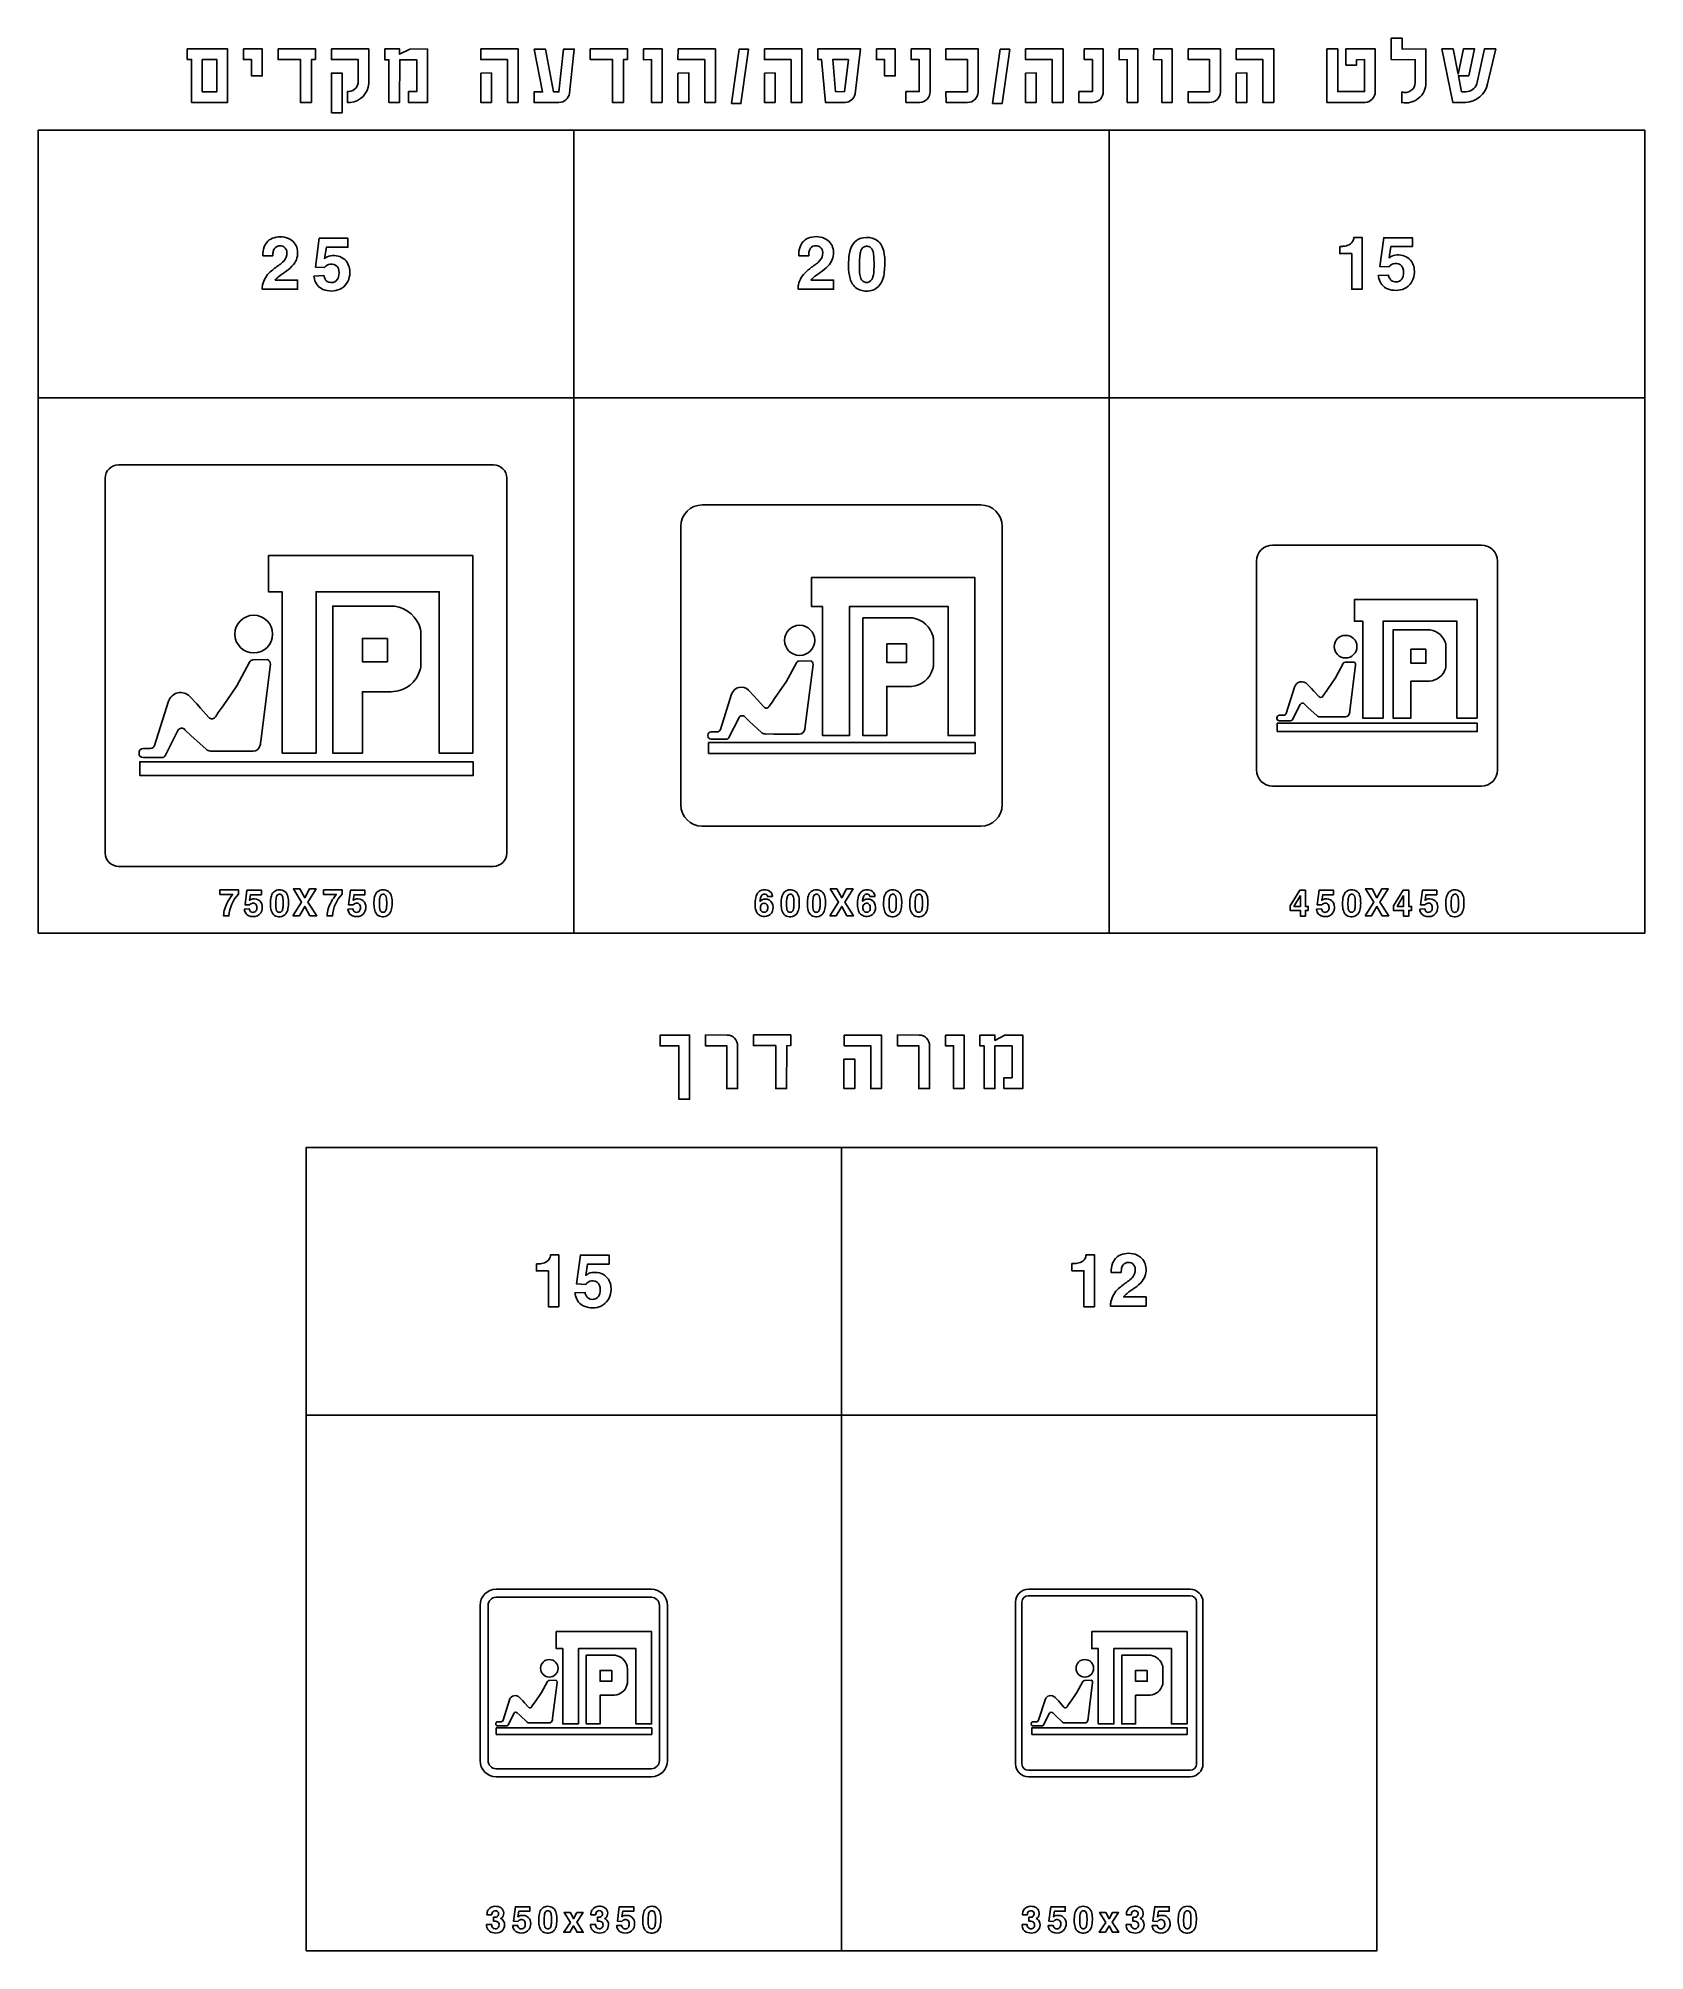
# Model space of a CAD drawing. Extents: x 0 to 3000, y 0 to 3571.
import ezdxf

# ---------------------------------------------------------------- set-up
doc = ezdxf.new("R2010")
doc.units = 0
doc.header["$MEASUREMENT"] = 0

msp = doc.modelspace()

# ---------------------------------------------------------------- linework, layer by layer
for points in [[(2526.46, 3571.46), (2546.78, 3571.41), (2546.82, 3551.34), (2591.43, 3551.39), (2591.5, 3488.77, -0.471303), (2546.36, 3451.34), (2546.41, 3471.31, 0.5079), (2571.46, 3488.67), (2571.46, 3531.42), (2526.46, 3531.49)], [(547.489, 3551.66), (617.216, 3551.66), (617.24, 3486.79, -0.365465), (583.085, 3451.61), (577.25, 3451.61), (577.25, 3471.8), (580.253, 3471.8, 0.405472), (597.416, 3491.18), (597.513, 3531.76), (547.489, 3531.76)], [(925.877, 3551.22), (947.019, 3551.24), (962.473, 3471.29), (972.409, 3471.26), (980.954, 3551.24), (1001.02, 3551.19), (991.989, 3468.94, -0.362529), (972.409, 3451.44), (926.023, 3451.44), (925.974, 3471.26), (941.746, 3471.31)], [(1455.8, 3551.56), (1535.53, 3551.63), (1525.45, 3467.43, -0.36475), (1506.6, 3451.78), (1469.86, 3451.78), (1462.66, 3531.69), (1455.87, 3531.69)], [(1630.05, 3551.58), (1665.42, 3551.56), (1665.4, 3472.26, -0.423269), (1645.99, 3451.56), (1620.21, 3451.58), (1620.16, 3471.77), (1645.21, 3471.82), (1645.16, 3531.49), (1630.07, 3531.61)], [(1695.12, 3551.63), (1755.26, 3551.63), (1755.26, 3470.82, -0.426027), (1735.09, 3451.78), (1695.15, 3451.73), (1695.1, 3471.63), (1735.02, 3471.55), (1735.02, 3531.69), (1695.12, 3531.69)], [(1953.33, 3551.58), (1988.71, 3551.56), (1988.68, 3472.26, -0.423269), (1969.27, 3451.56), (1943.49, 3451.58), (1943.44, 3471.77), (1968.49, 3471.82), (1968.44, 3531.49), (1953.35, 3531.61)], [(2147.39, 3551.63), (2207.52, 3551.63), (2207.52, 3470.82, -0.426027), (2187.36, 3451.78), (2147.42, 3451.73), (2147.37, 3471.63), (2187.28, 3471.55), (2187.28, 3531.69), (2147.39, 3531.69)], [(2406.5, 3551.53), (2426.69, 3551.63), (2426.72, 3471.75), (2476.89, 3471.82), (2476.89, 3531.49), (2461.92, 3531.44), (2462, 3521.48), (2442, 3521.48), (2441.88, 3551.58), (2496.74, 3551.58), (2496.78, 3471.77, -0.392743), (2477.89, 3451.66), (2406.5, 3451.68)], [(2621.18, 3551.49), (2641.93, 3551.51), (2651.38, 3504.42), (2661.49, 3551.51), (2682.21, 3551.53), (2671.33, 3501.56), (2652.06, 3501.56), (2658.09, 3471.46), (2666.03, 3471.53, 0.322769), (2686.29, 3486.11), (2700.5, 3551.51), (2721.67, 3551.51), (2706.63, 3486.37, -0.341749), (2665.17, 3451.53), (2641.61, 3451.56)], [(418.422, 3102.63, -0.0640343), (418.928, 3111.01, -0.161687), (433.256, 3135.22, -0.0283718), (449.985, 3148.18, 0.0545111), (458.342, 3155.35, 0.192461), (464.329, 3171.16, 0.234238), (458.895, 3181.72, 0.196223), (448.769, 3183.63, 0.252425), (440.001, 3176.76, 0.0856617), (438.343, 3169.95, 0.0202329), (438.058, 3165.27), (419.402, 3165.27, -0.0983795), (421.819, 3181.8, -0.245047), (440.286, 3199.05, -0.207102), (471.075, 3195.71, -0.233443), (484.06, 3174.78, -0.20961), (476.793, 3149.11, -0.0785124), (463.223, 3136.52, 0.0107372), (448.895, 3126.2, 0.0665092), (442.545, 3119.79), (484.344, 3119.79), (484.344, 3102.63)], [(514.481, 3127.42), (533.264, 3128.13, 0.0452719), (535.823, 3121.64, 0.0567733), (537.719, 3118.89, 0.070207), (539.488, 3117.5, 0.264984), (553.895, 3116.74, 0.20748), (560.862, 3125.98, 0.147389), (560.404, 3141.2, 0.308532), (548.651, 3149.76, 0.215743), (536.74, 3145.67, 0.028781), (534.591, 3143.17), (517.546, 3143.98), (524.67, 3197.85), (578.286, 3197.85), (578.286, 3181.1), (538.114, 3181.1), (534.528, 3160.29, -0.0211252), (539.694, 3163.31, -0.121371), (553.026, 3165.65, -0.244671), (576.943, 3152.87, -0.173069), (581.572, 3129.22, -0.256779), (563.5, 3102.82, -0.199585), (531.684, 3102.4, -0.245625), (515.571, 3121.95, -0.0170062)], [(1419.16, 3102.77, -0.0640343), (1419.66, 3111.15, -0.161687), (1433.99, 3135.37, -0.0283718), (1450.72, 3148.32, 0.0545111), (1459.08, 3155.49, 0.192461), (1465.07, 3171.31, 0.234238), (1459.63, 3181.86, 0.196223), (1449.5, 3183.77, 0.252425), (1440.74, 3176.9, 0.0856617), (1439.08, 3170.09, 0.0202329), (1438.79, 3165.41), (1420.14, 3165.41, -0.0983795), (1422.55, 3181.94, -0.245047), (1441.02, 3199.19, -0.207102), (1471.81, 3195.86, -0.233443), (1484.8, 3174.92, -0.20961), (1477.53, 3149.25, -0.0785124), (1463.96, 3136.66, 0.0107372), (1449.63, 3126.34, 0.0665092), (1443.28, 3119.93), (1485.08, 3119.93), (1485.08, 3102.77)], [(1513.14, 3147.83, -0.0563084), (1515.56, 3172.96, -0.130301), (1524.44, 3190.48, -0.174843), (1541.17, 3199.05, -0.147552), (1562.41, 3196.39, -0.192146), (1577.14, 3179.13, -0.0833996), (1580.83, 3156.31, -0.0545507), (1578.83, 3128, -0.116773), (1571.2, 3110.37, -0.221099), (1549.25, 3099.3, -0.162564), (1528.67, 3104.31, -0.174743), (1516.16, 3122.47, -0.0640867), (1513.17, 3145.95)], [(1533.69, 3135.62, 0.0124589), (1533.9, 3133.09, 0.0668192), (1536.14, 3122.93, 0.615362), (1556.51, 3120.69, 0.0726881), (1558.69, 3125.9, 0.0588562), (1560.57, 3140.82, 0.0389037), (1559.92, 3167.61, 0.084671), (1557.28, 3176.95, 0.156013), (1552.7, 3181.81, 0.143208), (1546.41, 3183, 0.172584), (1540.11, 3180.52, 0.132565), (1536.13, 3174.29, 0.0498315), (1534.31, 3165.6, 0.0368732)], [(2430.38, 3182.79), (2435.62, 3182.79, 0.0261527), (2438.02, 3183.06, 0.0824326), (2447.96, 3185.95, 0.211118), (2455.97, 3195.44, 0.0230957), (2457.03, 3199.41), (2472.27, 3199.41), (2472.27, 3102.61), (2452.82, 3102.61), (2452.82, 3169.42), (2430.38, 3169.42)], [(2502.41, 3128.59), (2521.19, 3129.3, 0.0452719), (2523.75, 3122.8, 0.0567733), (2525.65, 3120.06, 0.070207), (2527.41, 3118.67, 0.264984), (2541.82, 3117.91, 0.20748), (2548.79, 3127.15, 0.147389), (2548.33, 3142.36, 0.308532), (2536.58, 3150.92, 0.215743), (2524.67, 3146.83, 0.028781), (2522.52, 3144.34), (2505.47, 3145.14), (2512.6, 3199.01), (2566.21, 3199.01), (2566.21, 3182.27), (2526.04, 3182.27), (2522.45, 3161.46, -0.0211252), (2527.62, 3164.48, -0.121371), (2540.95, 3166.82, -0.244671), (2564.87, 3154.04, -0.173069), (2569.5, 3130.39, -0.256779), (2551.43, 3103.99, -0.199585), (2519.61, 3103.56, -0.245625), (2503.5, 3123.12, -0.0170062)], [(150, 2025), (850, 2025, 0.414213), (875, 2050), (875, 2750, 0.414213), (850, 2775), (150, 2775, 0.414213), (125, 2750), (125, 2050, 0.414213)], [(1240, 2100), (1760, 2100, 0.414213), (1800, 2140), (1800, 2660, 0.414213), (1760, 2700), (1240, 2700, 0.414213), (1200, 2660), (1200, 2140, 0.414213)], [(2305, 2175), (2695, 2175, 0.414213), (2725, 2205), (2725, 2595, 0.414213), (2695, 2625), (2305, 2625, 0.414213), (2275, 2595), (2275, 2205, 0.414213)], [(652.99, 2351.19), (605.489, 2351.19), (605.489, 2236.49), (550.057, 2236.49), (550.057, 2511.13), (661.927, 2511.13), (665.483, 2511.1, -0.30116), (713.856, 2467.49, -0.0411946), (714.553, 2458.09), (714.426, 2398.85, -0.0589301), (712.75, 2390.76, -0.308102), (663.603, 2351.47), (658.836, 2351.19)], [(367.08, 2458.84, -1), (437.546, 2458.84, -1)], [(1393.66, 2447.07, -1), (1450.04, 2447.07, -1)], [(1622.39, 2360.95), (1584.39, 2360.95), (1584.39, 2269.19), (1540.05, 2269.19), (1540.05, 2488.9), (1629.54, 2488.9), (1632.39, 2488.88, -0.30116), (1671.08, 2454, -0.0411946), (1671.64, 2446.47), (1671.54, 2399.08, -0.0589301), (1670.2, 2392.61, -0.308102), (1630.88, 2361.18), (1627.07, 2360.95)], [(2591.79, 2370.71), (2563.29, 2370.71), (2563.29, 2301.89), (2530.03, 2301.89), (2530.03, 2466.68), (2597.16, 2466.68), (2599.29, 2466.66, -0.30116), (2628.31, 2440.5, -0.0411946), (2628.73, 2434.86), (2628.66, 2399.31, -0.0589301), (2627.65, 2394.45, -0.308102), (2598.16, 2370.88), (2595.3, 2370.71)], [(2420.25, 2435.3, -1), (2462.53, 2435.3, -1)], [(415.09, 2254.76, -0.0209839), (414.414, 2251.33, -0.36321), (401.083, 2240.15), (342.159, 2240.16), (321.67, 2240.34, -0.184954), (313.291, 2243.64), (285.208, 2269.38), (274.042, 2280.26, 0.525162), (260.97, 2278.83), (237.344, 2232.37, -0.281984), (230.304, 2228.06), (226.744, 2228.07), (196.017, 2228.06, -0.414096), (188.142, 2235.94), (188.142, 2237.3, -0.414052), (196.017, 2245.18), (209.657, 2245.18, 0.327148), (217.169, 2250.67), (243.392, 2333.2, -0.570332), (283.034, 2342.3), (296.249, 2328.36), (303.084, 2320.62), (318.614, 2303.27, 0.532514), (331.53, 2305.05), (336.254, 2312.18), (345.437, 2325.09), (370.716, 2362.32), (394.732, 2406.43, -0.246384), (400.687, 2410.5), (428.093, 2411.01, -0.358211), (433.525, 2402.55), (415.533, 2258.64, 0.00875388), (415.31, 2256.03, -0.0237733)], [(1432.07, 2283.81, -0.0209839), (1431.53, 2281.06, -0.36321), (1420.87, 2272.12), (1373.73, 2272.12), (1357.34, 2272.27, -0.184954), (1350.63, 2274.91), (1328.17, 2295.51), (1319.23, 2304.21, 0.525162), (1308.78, 2303.06), (1289.88, 2265.89, -0.281984), (1284.24, 2262.45), (1281.4, 2262.45), (1256.81, 2262.45, -0.414096), (1250.51, 2268.75), (1250.51, 2269.84, -0.414052), (1256.81, 2276.14), (1267.73, 2276.14, 0.327148), (1273.74, 2280.54), (1294.71, 2346.56, -0.570332), (1326.43, 2353.84), (1337, 2342.69), (1342.47, 2336.5), (1354.89, 2322.62, 0.532514), (1365.22, 2324.04), (1369, 2329.74), (1376.35, 2340.07), (1396.57, 2369.86), (1415.79, 2405.14, -0.246384), (1420.55, 2408.4), (1442.47, 2408.81, -0.358211), (1446.82, 2402.04), (1432.43, 2286.92, 0.00875388), (1432.25, 2284.83, -0.0237733)], [(2449.05, 2312.86, -0.0209839), (2448.65, 2310.8, -0.36321), (2440.65, 2304.09), (2405.3, 2304.09), (2393, 2304.2, -0.184954), (2387.97, 2306.18), (2371.12, 2321.63), (2364.43, 2328.16, 0.525162), (2356.58, 2327.3), (2342.41, 2299.42, -0.281984), (2338.18, 2296.84), (2336.05, 2296.84), (2317.61, 2296.84, -0.414096), (2312.89, 2301.56), (2312.89, 2302.38, -0.414052), (2317.61, 2307.11), (2325.79, 2307.11, 0.327148), (2330.3, 2310.4), (2346.04, 2359.92, -0.570332), (2369.82, 2365.38), (2377.75, 2357.02), (2381.85, 2352.37), (2391.17, 2341.96, 0.532514), (2398.92, 2343.03), (2401.75, 2347.31), (2407.26, 2355.06), (2422.43, 2377.39), (2436.84, 2403.86, -0.246384), (2440.41, 2406.3), (2456.86, 2406.61, -0.358211), (2460.12, 2401.53), (2449.32, 2315.19, 0.00875388), (2449.19, 2313.62, -0.0237733)], [(339.22, 1981.21), (373.8, 1981.21), (373.801, 1973.28, 0.17337), (356.068, 1932.6), (345.958, 1932.6, -0.0554097), (348.225, 1945.8, -0.10295), (362.158, 1971.06), (363.295, 1972.48), (339.22, 1972.48)], [(384.699, 1945.19), (394.091, 1945.54, 0.0452719), (395.371, 1942.3, 0.0567733), (396.318, 1940.92, 0.070207), (397.203, 1940.23, 0.264984), (404.407, 1939.85, 0.20748), (407.89, 1944.47, 0.147389), (407.661, 1952.08, 0.308532), (401.784, 1956.36, 0.215743), (395.829, 1954.31, 0.028781), (394.754, 1953.06), (386.232, 1953.47), (389.794, 1980.4), (416.602, 1980.4), (416.602, 1972.03), (396.516, 1972.03), (394.723, 1961.63, -0.0211252), (397.306, 1963.13, -0.121371), (403.972, 1964.3, -0.244671), (415.931, 1957.91, -0.173069), (418.245, 1946.09, -0.256779), (409.209, 1932.89, -0.199585), (393.301, 1932.68, -0.245625), (385.244, 1942.46, -0.0170062)], [(433.509, 1955.32, -0.0563084), (434.717, 1967.89, -0.130301), (439.156, 1976.65, -0.174843), (447.521, 1980.93, -0.147552), (458.145, 1979.6, -0.192146), (465.506, 1970.97, -0.0833996), (467.355, 1959.56, -0.0545507), (466.351, 1945.41, -0.116773), (462.536, 1936.59, -0.221099), (451.565, 1931.06, -0.162564), (441.273, 1933.56, -0.174743), (435.018, 1942.64, -0.0640867), (433.525, 1954.38)], [(443.785, 1949.22, 0.0124589), (443.888, 1947.95, 0.0668192), (445.009, 1942.87, 0.615362), (455.191, 1941.75, 0.0726881), (456.281, 1944.36, 0.0588562), (457.221, 1951.82, 0.0389037), (456.897, 1965.21, 0.084671), (455.578, 1969.88, 0.156013), (453.287, 1972.31, 0.143208), (450.143, 1972.91, 0.172584), (446.992, 1971.67, 0.132565), (445.001, 1968.55, 0.0498315), (444.093, 1964.21, 0.0368732)], [(532.649, 1981.21), (567.229, 1981.21), (567.229, 1973.28, 0.17337), (549.497, 1932.6), (539.387, 1932.6, -0.0554097), (541.654, 1945.8, -0.10295), (555.587, 1971.06), (556.724, 1972.48), (532.649, 1972.48)], [(578.128, 1945.19), (587.52, 1945.54, 0.0452719), (588.799, 1942.3, 0.0567733), (589.747, 1940.92, 0.070207), (590.632, 1940.23, 0.264984), (597.835, 1939.85, 0.20748), (601.319, 1944.47, 0.147389), (601.09, 1952.08, 0.308532), (595.213, 1956.36, 0.215743), (589.258, 1954.31, 0.028781), (588.183, 1953.06), (579.661, 1953.47), (583.223, 1980.4), (610.031, 1980.4), (610.031, 1972.03), (589.945, 1972.03), (588.152, 1961.63, -0.0211252), (590.735, 1963.13, -0.121371), (597.401, 1964.3, -0.244671), (609.36, 1957.91, -0.173069), (611.674, 1946.09, -0.256779), (602.638, 1932.89, -0.199585), (586.73, 1932.68, -0.245625), (578.673, 1942.46, -0.0170062)], [(626.938, 1955.32, -0.0563084), (628.146, 1967.89, -0.130301), (632.585, 1976.64, -0.174843), (640.95, 1980.93, -0.147552), (651.574, 1979.6, -0.192146), (658.935, 1970.97, -0.0833996), (660.783, 1959.56, -0.0545507), (659.78, 1945.4, -0.116773), (655.965, 1936.59, -0.221099), (644.994, 1931.05, -0.162564), (634.702, 1933.56, -0.174743), (628.446, 1942.64, -0.0640867), (626.954, 1954.38)], [(637.214, 1949.21, 0.0124589), (637.317, 1947.95, 0.0668192), (638.438, 1942.87, 0.615362), (648.62, 1941.75, 0.0726881), (649.71, 1944.35, 0.0588562), (650.649, 1951.81, 0.0389037), (650.326, 1965.21, 0.084671), (649.007, 1969.88, 0.156013), (646.716, 1972.31, 0.143208), (643.572, 1972.9, 0.172584), (640.421, 1971.66, 0.132565), (638.43, 1968.55, 0.0498315), (637.522, 1964.2, 0.0368732)], [(1371.34, 1968.62), (1361.93, 1968.62, 0.0333099), (1361.27, 1970.39, 0.308433), (1356.02, 1973.29, 0.256298), (1350.45, 1969.89, 0.0718547), (1348.99, 1966.21, 0.0422837), (1347.99, 1959.94, -0.0343264), (1351.75, 1962.59, -0.198215), (1361.67, 1963.5, -0.294049), (1371.76, 1952.85, -0.195966), (1369.24, 1937.91, -0.251599), (1356.47, 1931.29, -0.162734), (1345.95, 1934.39, -0.142524), (1340.48, 1942.19, -0.0867955), (1338.68, 1953.7, -0.0561633), (1339.79, 1966.59, -0.143087), (1345.4, 1977.24, -0.165016), (1353.53, 1981.1, -0.137094), (1363.94, 1979.85, -0.238813), (1370.78, 1971.35, -0.0169871)], [(1387.3, 1955.32, -0.0563084), (1388.51, 1967.89, -0.130301), (1392.95, 1976.65, -0.174843), (1401.31, 1980.93, -0.147552), (1411.94, 1979.6, -0.192146), (1419.3, 1970.97, -0.0833996), (1421.15, 1959.56, -0.0545507), (1420.14, 1945.41, -0.116773), (1416.33, 1936.59, -0.221099), (1405.36, 1931.06, -0.162564), (1395.07, 1933.56, -0.174743), (1388.81, 1942.64, -0.0640867), (1387.32, 1954.38)], [(1397.58, 1949.22, 0.0124589), (1397.68, 1947.95, 0.0668192), (1398.8, 1942.87, 0.615362), (1408.98, 1941.75, 0.0726881), (1410.07, 1944.36, 0.0588562), (1411.01, 1951.82, 0.0389037), (1410.69, 1965.21, 0.084671), (1409.37, 1969.88, 0.156013), (1407.08, 1972.31, 0.143208), (1403.94, 1972.91, 0.172584), (1400.78, 1971.67, 0.132565), (1398.79, 1968.55, 0.0498315), (1397.88, 1964.21, 0.0368732)], [(1436.21, 1955.32, -0.0563084), (1437.42, 1967.89, -0.130301), (1441.86, 1976.65, -0.174843), (1450.23, 1980.93, -0.147552), (1460.85, 1979.6, -0.192146), (1468.21, 1970.97, -0.0833996), (1470.06, 1959.56, -0.0545507), (1469.06, 1945.41, -0.116773), (1465.24, 1936.59, -0.221099), (1454.27, 1931.06, -0.162564), (1443.98, 1933.56, -0.174743), (1437.72, 1942.64, -0.0640867), (1436.23, 1954.38)], [(1446.49, 1949.22, 0.0124589), (1446.59, 1947.95, 0.0668192), (1447.72, 1942.87, 0.615362), (1457.9, 1941.75, 0.0726881), (1458.99, 1944.36, 0.0588562), (1459.93, 1951.82, 0.0389037), (1459.6, 1965.21, 0.084671), (1458.28, 1969.88, 0.156013), (1455.99, 1972.31, 0.143208), (1452.85, 1972.91, 0.172584), (1449.7, 1971.67, 0.132565), (1447.71, 1968.55, 0.0498315), (1446.8, 1964.21, 0.0368732)], [(1562.6, 1968.62), (1553.19, 1968.62, 0.0333099), (1552.53, 1970.4, 0.308433), (1547.28, 1973.29, 0.256298), (1541.7, 1969.89, 0.0718547), (1540.25, 1966.21, 0.0422837), (1539.25, 1959.94, -0.0343264), (1543.01, 1962.59, -0.198215), (1552.93, 1963.5, -0.294049), (1563.01, 1952.85, -0.195966), (1560.5, 1937.91, -0.251599), (1547.73, 1931.29, -0.162734), (1537.21, 1934.39, -0.142524), (1531.74, 1942.2, -0.0867955), (1529.94, 1953.71, -0.0561633), (1531.05, 1966.6, -0.143087), (1536.66, 1977.24, -0.165016), (1544.78, 1981.11, -0.137094), (1555.2, 1979.85, -0.238813), (1562.04, 1971.35, -0.0169871)], [(1578.56, 1955.32, -0.0563084), (1579.77, 1967.89, -0.130301), (1584.21, 1976.65, -0.174843), (1592.57, 1980.93, -0.147552), (1603.2, 1979.6, -0.192146), (1610.56, 1970.97, -0.0833996), (1612.41, 1959.56, -0.0545507), (1611.4, 1945.41, -0.116773), (1607.59, 1936.59, -0.221099), (1596.62, 1931.06, -0.162564), (1586.32, 1933.56, -0.174743), (1580.07, 1942.64, -0.0640867), (1578.58, 1954.38)], [(1588.84, 1949.22, 0.0124589), (1588.94, 1947.95, 0.0668192), (1590.06, 1942.87, 0.615362), (1600.24, 1941.75, 0.0726881), (1601.33, 1944.36, 0.0588562), (1602.27, 1951.82, 0.0389037), (1601.95, 1965.21, 0.084671), (1600.63, 1969.88, 0.156013), (1598.34, 1972.31, 0.143208), (1595.19, 1972.91, 0.172584), (1592.04, 1971.67, 0.132565), (1590.05, 1968.55, 0.0498315), (1589.14, 1964.21, 0.0368732)], [(1627.47, 1955.32, -0.0563084), (1628.68, 1967.89, -0.130301), (1633.12, 1976.65, -0.174843), (1641.49, 1980.93, -0.147552), (1652.11, 1979.6, -0.192146), (1659.47, 1970.97, -0.0833996), (1661.32, 1959.56, -0.0545507), (1660.32, 1945.41, -0.116773), (1656.5, 1936.59, -0.221099), (1645.53, 1931.06, -0.162564), (1635.24, 1933.56, -0.174743), (1628.98, 1942.64, -0.0640867), (1627.49, 1954.38)], [(1637.75, 1949.22, 0.0124589), (1637.85, 1947.95, 0.0668192), (1638.97, 1942.87, 0.615362), (1649.16, 1941.75, 0.0726881), (1650.25, 1944.36, 0.0588562), (1651.19, 1951.82, 0.0389037), (1650.86, 1965.21, 0.084671), (1649.54, 1969.88, 0.156013), (1647.25, 1972.31, 0.143208), (1644.11, 1972.91, 0.172584), (1640.96, 1971.67, 0.132565), (1638.97, 1968.55, 0.0498315), (1638.06, 1964.21, 0.0368732)], [(2386.83, 1945.19), (2396.22, 1945.54, 0.0452719), (2397.5, 1942.29, 0.0567733), (2398.45, 1940.92, 0.070207), (2399.33, 1940.23, 0.264984), (2406.53, 1939.85, 0.20748), (2410.02, 1944.47, 0.147389), (2409.79, 1952.07, 0.308532), (2403.91, 1956.35, 0.215743), (2397.96, 1954.31, 0.028781), (2396.88, 1953.06), (2388.36, 1953.46), (2391.92, 1980.4), (2418.73, 1980.4), (2418.73, 1972.03), (2398.64, 1972.03), (2396.85, 1961.62, -0.0211252), (2399.43, 1963.13, -0.121371), (2406.1, 1964.3, -0.244671), (2418.06, 1957.91, -0.173069), (2420.37, 1946.09, -0.256779), (2411.34, 1932.89, -0.199585), (2395.43, 1932.67, -0.245625), (2387.37, 1942.45, -0.0170062)], [(2435.64, 1955.32, -0.0563084), (2436.85, 1967.88, -0.130301), (2441.28, 1976.64, -0.174843), (2449.65, 1980.93, -0.147552), (2460.27, 1979.6, -0.192146), (2467.63, 1970.97, -0.0833996), (2469.48, 1959.56, -0.0545507), (2468.48, 1945.4, -0.116773), (2464.66, 1936.59, -0.221099), (2453.69, 1931.05, -0.162564), (2443.4, 1933.56, -0.174743), (2437.15, 1942.64, -0.0640867), (2435.65, 1954.38)], [(2445.91, 1949.21, 0.0124589), (2446.02, 1947.95, 0.0668192), (2447.14, 1942.87, 0.615362), (2457.32, 1941.75, 0.0726881), (2458.41, 1944.35, 0.0588562), (2459.35, 1951.81, 0.0389037), (2459.02, 1965.21, 0.084671), (2457.71, 1969.88, 0.156013), (2455.42, 1972.31, 0.143208), (2452.27, 1972.9, 0.172584), (2449.12, 1971.66, 0.132565), (2447.13, 1968.55, 0.0498315), (2446.22, 1964.2, 0.0368732)], [(2579.68, 1945.18), (2589.07, 1945.54, 0.0452719), (2590.35, 1942.29, 0.0567733), (2591.3, 1940.92, 0.070207), (2592.18, 1940.22, 0.264984), (2599.38, 1939.84, 0.20748), (2602.87, 1944.46, 0.147389), (2602.64, 1952.07, 0.308532), (2596.76, 1956.35, 0.215743), (2590.81, 1954.31, 0.028781), (2589.73, 1953.06), (2581.21, 1953.46), (2584.77, 1980.4), (2611.58, 1980.4), (2611.58, 1972.02), (2591.49, 1972.02), (2589.7, 1961.62, -0.0211252), (2592.28, 1963.13, -0.121371), (2598.95, 1964.3, -0.244671), (2610.91, 1957.91, -0.173069), (2613.22, 1946.08, -0.256779), (2604.19, 1932.89, -0.199585), (2588.28, 1932.67, -0.245625), (2580.22, 1942.45, -0.0170062)], [(2628.49, 1955.31, -0.0563084), (2629.7, 1967.88, -0.130301), (2634.13, 1976.64, -0.174843), (2642.5, 1980.92, -0.147552), (2653.12, 1979.59, -0.192146), (2660.48, 1970.96, -0.0833996), (2662.33, 1959.56, -0.0545507), (2661.33, 1945.4, -0.116773), (2657.51, 1936.59, -0.221099), (2646.54, 1931.05, -0.162564), (2636.25, 1933.55, -0.174743), (2630, 1942.64, -0.0640867), (2628.5, 1954.37)], [(2638.76, 1949.21, 0.0124589), (2638.87, 1947.94, 0.0668192), (2639.99, 1942.86, 0.615362), (2650.17, 1941.74, 0.0726881), (2651.26, 1944.35, 0.0588562), (2652.2, 1951.81, 0.0389037), (2651.88, 1965.2, 0.084671), (2650.56, 1969.87, 0.156013), (2648.27, 1972.3, 0.143208), (2645.12, 1972.9, 0.172584), (2641.97, 1971.66, 0.132565), (2639.98, 1968.54, 0.0498315), (2639.07, 1964.2, 0.0368732)], [(1348.52, 1948.02, 0.0641861), (1348.94, 1944.6, 0.139351), (1350.82, 1941.23, 0.240104), (1356.78, 1939.36, 0.267924), (1361.47, 1942.73, 0.140614), (1362.44, 1949.52, 0.112774), (1361.12, 1953.21, 0.271024), (1355.26, 1956.07, 0.294594), (1349.25, 1952.12, 0.0908659)], [(1539.78, 1948.02, 0.0641861), (1540.2, 1944.6, 0.139351), (1542.08, 1941.23, 0.240104), (1548.04, 1939.36, 0.267924), (1552.73, 1942.73, 0.140614), (1553.69, 1949.52, 0.112774), (1552.38, 1953.22, 0.271024), (1546.51, 1956.08, 0.294594), (1540.51, 1952.13, 0.0908659)], [(1245.97, 1710.11), (1286.4, 1710.03, -0.428657), (1305.9, 1689.92), (1305.93, 1610.11), (1285.69, 1610.06), (1285.64, 1690.16), (1245.87, 1690.14)], [(1604.46, 1710.11), (1644.89, 1710.03, -0.428657), (1664.39, 1689.92), (1664.42, 1610.11), (1644.18, 1610.06), (1644.13, 1690.16), (1604.36, 1690.14)], [(930.239, 1282.79), (935.484, 1282.79, 0.0261527), (937.885, 1283.06, 0.0824326), (947.822, 1285.95, 0.211118), (955.831, 1295.44, 0.0230957), (956.889, 1299.41), (972.134, 1299.41), (972.134, 1202.61), (952.687, 1202.61), (952.687, 1269.42), (930.239, 1269.42)], [(1002.27, 1228.59), (1021.05, 1229.3, 0.0452719), (1023.61, 1222.8, 0.0567733), (1025.51, 1220.06, 0.070207), (1027.28, 1218.67, 0.264984), (1041.68, 1217.91, 0.20748), (1048.65, 1227.15, 0.147389), (1048.19, 1242.36, 0.308532), (1036.44, 1250.92, 0.215743), (1024.53, 1246.83, 0.028781), (1022.38, 1244.34), (1005.34, 1245.14), (1012.46, 1299.01), (1066.08, 1299.01), (1066.08, 1282.27), (1025.9, 1282.27), (1022.32, 1261.46, -0.0211252), (1027.48, 1264.48, -0.121371), (1040.82, 1266.82, -0.244671), (1064.73, 1254.04, -0.173069), (1069.36, 1230.39, -0.256779), (1051.29, 1203.99, -0.199585), (1019.47, 1203.56, -0.245625), (1003.36, 1223.12, -0.0170062)], [(1930.29, 1283.14), (1935.56, 1283.14, 0.0261527), (1937.97, 1283.41, 0.0824326), (1947.94, 1286.31, 0.211118), (1955.98, 1295.84, 0.0230957), (1957.04, 1299.82), (1972.34, 1299.82), (1972.34, 1202.68), (1952.82, 1202.68), (1952.82, 1269.73), (1930.29, 1269.73)], [(2002.59, 1203.88, -0.0640343), (2003.1, 1212.28, -0.161687), (2017.48, 1236.59, -0.0283718), (2034.27, 1249.59, 0.0545111), (2042.65, 1256.79, 0.192461), (2048.66, 1272.66, 0.234238), (2043.21, 1283.25, 0.196223), (2033.05, 1285.17, 0.252425), (2024.25, 1278.27, 0.0856617), (2022.58, 1271.44, 0.0202329), (2022.3, 1266.74), (2003.57, 1266.74, -0.0983795), (2006, 1283.33, -0.245047), (2024.53, 1300.64, -0.207102), (2055.43, 1297.3, -0.233443), (2068.47, 1276.29, -0.20961), (2061.17, 1250.52, -0.0785124), (2047.56, 1237.89, 0.0107372), (2033.17, 1227.53, 0.0665092), (2026.8, 1221.1), (2068.75, 1221.1), (2068.75, 1203.88)], [(855, 325, -0.414213), (825, 355), (825, 645, -0.414213), (855, 675), (1145, 675, -0.414213), (1175, 645), (1175, 355, -0.414213), (1145, 325)], [(855, 340), (1145, 340, 0.414213), (1160, 355), (1160, 645, 0.414213), (1145, 660), (855, 660, 0.414213), (840, 645), (840, 355, 0.414213)], [(1849, 325, -0.414213), (1825, 349), (1825, 651, -0.414213), (1849, 675), (2151, 675, -0.414213), (2175, 651), (2175, 349, -0.414213), (2151, 325)], [(1849, 337), (2151, 337, 0.414213), (2163, 349), (2163, 651, 0.414213), (2151, 663), (1849, 663, 0.414213), (1837, 651), (1837, 349, 0.414213)], [(937.971, 527.458, -1), (970.855, 527.458, -1)], [(1071.4, 477.222), (1049.23, 477.222), (1049.23, 423.693), (1023.36, 423.693), (1023.36, 551.861), (1075.57, 551.861), (1077.23, 551.849, -0.30116), (1099.8, 531.497, -0.0411946), (1100.13, 527.11), (1100.07, 499.461, -0.0589301), (1099.28, 495.687, -0.308102), (1076.35, 477.355), (1074.12, 477.222)], [(1937.97, 527.458, -1), (1970.85, 527.458, -1)], [(2071.4, 477.223), (2049.23, 477.223), (2049.23, 423.694), (2023.36, 423.694), (2023.36, 551.861), (2075.57, 551.861), (2077.23, 551.849, -0.30116), (2099.8, 531.498, -0.0411946), (2100.13, 527.11), (2100.07, 499.462, -0.0589301), (2099.28, 495.687, -0.308102), (2076.35, 477.355), (2074.13, 477.223)], [(960.376, 432.223, -0.0209839), (960.061, 430.619, -0.36321), (953.839, 425.405), (926.341, 425.406), (916.78, 425.491, -0.184954), (912.869, 427.033), (899.764, 439.046), (894.553, 444.123, 0.525162), (888.453, 443.454), (877.428, 421.771, -0.281984), (874.142, 419.763), (872.481, 419.764), (858.142, 419.761, -0.414096), (854.466, 423.437), (854.466, 424.075, -0.414052), (858.142, 427.75), (864.507, 427.75, 0.327148), (868.013, 430.314), (880.25, 468.828, -0.570332), (898.749, 473.072), (904.916, 466.57), (908.107, 462.958), (915.354, 454.861, 0.532514), (921.381, 455.688), (923.585, 459.015), (927.87, 465.043), (939.668, 482.416), (950.875, 503, -0.246384), (953.655, 504.898), (966.444, 505.14, -0.358211), (968.979, 501.191), (960.582, 434.034, 0.00875388), (960.478, 432.816, -0.0237733)], [(1960.38, 432.223, -0.0209839), (1960.06, 430.62, -0.36321), (1953.84, 425.405), (1926.34, 425.407), (1916.78, 425.491, -0.184954), (1912.87, 427.033), (1899.76, 439.046), (1894.55, 444.124, 0.525162), (1888.45, 443.455), (1877.43, 421.772, -0.281984), (1874.14, 419.764), (1872.48, 419.765), (1858.14, 419.762, -0.414096), (1854.47, 423.438), (1854.47, 424.076, -0.414052), (1858.14, 427.75), (1864.51, 427.75, 0.327148), (1868.01, 430.315), (1880.25, 468.829, -0.570332), (1898.75, 473.073), (1904.92, 466.57), (1908.11, 462.958), (1915.35, 454.862, 0.532514), (1921.38, 455.688), (1923.58, 459.016), (1927.87, 465.044), (1939.67, 482.416), (1950.88, 503, -0.246384), (1953.65, 504.898), (1966.44, 505.14, -0.358211), (1968.98, 501.192), (1960.58, 434.035, 0.00875388), (1960.48, 432.816, -0.0237733)], [(837.319, 49.2355), (846.593, 49.2355, 0.0411845), (847.003, 46.1945, 0.335066), (853.101, 41.1393, 0.276505), (859.499, 44.046, 0.158203), (860.613, 48.193, 0.0878221), (860.02, 51.3761, 0.217575), (856.316, 54.7489, 0.0882727), (852.066, 55.3729), (849.902, 55.3729), (849.902, 62.4266, 0.0282129), (853.82, 62.545, 0.50028), (859.215, 71.6447, 0.235001), (855.51, 74.6542, 0.165496), (850.376, 74.1959, 0.220849), (847.532, 70.8864, 0.055705), (846.956, 67.245), (837.99, 67.245, -0.0488003), (838.346, 71.7631, -0.30773), (849.87, 82.6637, -0.146685), (861.766, 81.4789, -0.469869), (867.074, 62.9242, -0.0891152), (864.665, 60.5704), (863.812, 59.9701, -0.0245333), (866.047, 58.6906, -0.202429), (870.502, 51.3524, -0.422325), (857.967, 33.4615, -0.154301), (845.147, 34.899, -0.287878), (837.343, 47.0397, -0.0143877)], [(885.839, 46.9796), (895.23, 47.3351, 0.0452719), (896.51, 44.0885, 0.0567733), (897.458, 42.714, 0.070207), (898.343, 42.0189, 0.264984), (905.546, 41.6398, 0.20748), (909.03, 46.2606, 0.147389), (908.8, 53.8673, 0.308532), (902.924, 58.1486, 0.215743), (896.968, 56.1027, 0.028781), (895.894, 54.8546), (887.371, 55.2574), (890.933, 82.1927), (917.742, 82.1927), (917.742, 73.8199), (897.655, 73.8199), (895.862, 63.4171, -0.0211252), (898.445, 64.9257, -0.121371), (905.112, 66.0948, -0.244671), (917.071, 59.7045, -0.173069), (919.385, 47.88, -0.256779), (910.348, 34.681, -0.199585), (894.44, 34.4677, -0.245625), (886.384, 44.2465, -0.0170062)], [(934.649, 57.1168, -0.0563084), (935.858, 69.684, -0.130301), (940.297, 78.4437, -0.174843), (948.661, 82.725, -0.147552), (959.285, 81.3978, -0.192146), (966.647, 72.7645, -0.0833996), (968.495, 61.3585, -0.0545507), (967.492, 47.2037, -0.116773), (963.677, 38.3885, -0.221099), (952.706, 32.8514, -0.162564), (942.413, 35.3553, -0.174743), (936.157, 44.4391, -0.0640867), (934.665, 56.1769)], [(944.926, 51.0111, 0.0124589), (945.028, 49.7472, 0.0668192), (946.15, 44.6681, 0.615362), (956.331, 43.5465, 0.0726881), (957.421, 46.1532, 0.0588562), (958.362, 53.6097, 0.0389037), (958.037, 67.0062, 0.084671), (956.719, 71.6744, 0.156013), (954.428, 74.1073, 0.143208), (951.284, 74.6996, 0.172584), (948.132, 73.4596, 0.132565), (946.142, 70.3473, 0.0498315), (945.234, 66.0031, 0.0368732)], [(1031.46, 49.2477), (1040.74, 49.2477, 0.0411845), (1041.15, 46.2067, 0.335066), (1047.25, 41.1512, 0.276505), (1053.64, 44.0582, 0.158203), (1054.76, 48.205, 0.0878221), (1054.16, 51.3883, 0.217575), (1050.46, 54.7611, 0.0882727), (1046.21, 55.3851), (1044.05, 55.3851), (1044.05, 62.4388, 0.0282129), (1047.96, 62.5573, 0.50028), (1053.36, 71.6569, 0.235001), (1049.65, 74.6661, 0.165496), (1044.52, 74.2081, 0.220849), (1041.68, 70.8986, 0.055705), (1041.1, 67.2572), (1032.13, 67.2572, -0.0488003), (1032.49, 71.7753, -0.30773), (1044.01, 82.6757, -0.146685), (1055.91, 81.4908, -0.469869), (1061.22, 62.9364, -0.0891152), (1058.81, 60.5826), (1057.96, 59.9823, -0.0245333), (1060.19, 58.7025, -0.202429), (1064.65, 51.3646, -0.422325), (1052.11, 33.4735, -0.154301), (1039.29, 34.9113, -0.287878), (1031.49, 47.0519, -0.0143877)], [(1079.98, 46.9916), (1089.37, 47.347, 0.0452719), (1090.65, 44.1007, 0.0567733), (1091.6, 42.7262, 0.070207), (1092.49, 42.0311, 0.264984), (1099.69, 41.652, 0.20748), (1103.17, 46.2728, 0.147389), (1102.94, 53.8795, 0.308532), (1097.07, 58.1605, 0.215743), (1091.11, 56.1149, 0.028781), (1090.04, 54.8668), (1081.51, 55.2697), (1085.08, 82.205), (1111.89, 82.205), (1111.89, 73.8319), (1091.8, 73.8319), (1090.01, 63.4291, -0.0211252), (1092.59, 64.9379, -0.121371), (1099.26, 66.1068, -0.244671), (1111.21, 59.7167, -0.173069), (1113.53, 47.8922, -0.256779), (1104.49, 34.693, -0.199585), (1088.58, 34.4799, -0.245625), (1080.53, 44.2587, -0.0170062)], [(1128.79, 57.129, -0.0563084), (1130, 69.6962, -0.130301), (1134.44, 78.4559, -0.174843), (1142.81, 82.7372, -0.147552), (1153.43, 81.4103, -0.192146), (1160.79, 72.7767, -0.0833996), (1162.64, 61.3707, -0.0545507), (1161.64, 47.2159, -0.116773), (1157.82, 38.4008, -0.221099), (1146.85, 32.8636, -0.162564), (1136.56, 35.3676, -0.174743), (1130.3, 44.4513, -0.0640867), (1128.81, 56.1891)], [(1139.07, 51.0233, 0.0124589), (1139.17, 49.7594, 0.0668192), (1140.29, 44.6803, 0.615362), (1150.48, 43.5587, 0.0726881), (1151.57, 46.1654, 0.0588562), (1152.51, 53.6219, 0.0389037), (1152.18, 67.0184, 0.084671), (1150.86, 71.6866, 0.156013), (1148.57, 74.1195, 0.143208), (1145.43, 74.7118, 0.172584), (1142.28, 73.4718, 0.132565), (1140.29, 70.3595, 0.0498315), (1139.38, 66.0153, 0.0368732)], [(1837.32, 49.2355), (1846.59, 49.2355, 0.0411845), (1847, 46.1945, 0.335066), (1853.1, 41.1393, 0.276505), (1859.5, 44.046, 0.158203), (1860.61, 48.193, 0.0878221), (1860.02, 51.3761, 0.217575), (1856.32, 54.7489, 0.0882727), (1852.07, 55.3729), (1849.9, 55.3729), (1849.9, 62.4266, 0.0282129), (1853.82, 62.545, 0.50028), (1859.21, 71.6447, 0.235001), (1855.51, 74.6542, 0.165496), (1850.38, 74.1959, 0.220849), (1847.53, 70.8864, 0.055705), (1846.96, 67.245), (1837.99, 67.245, -0.0488003), (1838.35, 71.7631, -0.30773), (1849.87, 82.6637, -0.146685), (1861.77, 81.4789, -0.469869), (1867.07, 62.9242, -0.0891152), (1864.66, 60.5704), (1863.81, 59.9701, -0.0245333), (1866.05, 58.6906, -0.202429), (1870.5, 51.3524, -0.422325), (1857.97, 33.4615, -0.154301), (1845.15, 34.899, -0.287878), (1837.34, 47.0397, -0.0143877)], [(1885.84, 46.9796), (1895.23, 47.3351, 0.0452719), (1896.51, 44.0885, 0.0567733), (1897.46, 42.714, 0.070207), (1898.34, 42.0189, 0.264984), (1905.55, 41.6398, 0.20748), (1909.03, 46.2606, 0.147389), (1908.8, 53.8673, 0.308532), (1902.92, 58.1486, 0.215743), (1896.97, 56.1027, 0.028781), (1895.89, 54.8546), (1887.37, 55.2574), (1890.93, 82.1927), (1917.74, 82.1927), (1917.74, 73.8199), (1897.66, 73.8199), (1895.86, 63.4171, -0.0211252), (1898.45, 64.9257, -0.121371), (1905.11, 66.0948, -0.244671), (1917.07, 59.7045, -0.173069), (1919.39, 47.88, -0.256779), (1910.35, 34.681, -0.199585), (1894.44, 34.4677, -0.245625), (1886.38, 44.2465, -0.0170062)], [(1934.65, 57.1168, -0.0563084), (1935.86, 69.684, -0.130301), (1940.3, 78.4437, -0.174843), (1948.66, 82.725, -0.147552), (1959.29, 81.3978, -0.192146), (1966.65, 72.7645, -0.0833996), (1968.5, 61.3585, -0.0545507), (1967.49, 47.2037, -0.116773), (1963.68, 38.3885, -0.221099), (1952.71, 32.8514, -0.162564), (1942.41, 35.3553, -0.174743), (1936.16, 44.4391, -0.0640867), (1934.66, 56.1769)], [(1944.93, 51.0111, 0.0124589), (1945.03, 49.7472, 0.0668192), (1946.15, 44.6681, 0.615362), (1956.33, 43.5465, 0.0726881), (1957.42, 46.1532, 0.0588562), (1958.36, 53.6097, 0.0389037), (1958.04, 67.0062, 0.084671), (1956.72, 71.6744, 0.156013), (1954.43, 74.1073, 0.143208), (1951.28, 74.6996, 0.172584), (1948.13, 73.4596, 0.132565), (1946.14, 70.3473, 0.0498315), (1945.23, 66.0031, 0.0368732)], [(2031.46, 49.2477), (2040.74, 49.2477, 0.0411845), (2041.15, 46.2067, 0.335066), (2047.25, 41.1512, 0.276505), (2053.64, 44.0582, 0.158203), (2054.76, 48.205, 0.0878221), (2054.16, 51.3883, 0.217575), (2050.46, 54.7611, 0.0882727), (2046.21, 55.3851), (2044.05, 55.3851), (2044.05, 62.4388, 0.0282129), (2047.96, 62.5573, 0.50028), (2053.36, 71.6569, 0.235001), (2049.65, 74.6661, 0.165496), (2044.52, 74.2081, 0.220849), (2041.68, 70.8986, 0.055705), (2041.1, 67.2572), (2032.13, 67.2572, -0.0488003), (2032.49, 71.7753, -0.30773), (2044.01, 82.6757, -0.146685), (2055.91, 81.4908, -0.469869), (2061.22, 62.9364, -0.0891152), (2058.81, 60.5826), (2057.96, 59.9823, -0.0245333), (2060.19, 58.7025, -0.202429), (2064.65, 51.3646, -0.422325), (2052.11, 33.4735, -0.154301), (2039.29, 34.9113, -0.287878), (2031.49, 47.0519, -0.0143877)], [(2079.98, 46.9916), (2089.37, 47.347, 0.0452719), (2090.65, 44.1007, 0.0567733), (2091.6, 42.7262, 0.070207), (2092.49, 42.0311, 0.264984), (2099.69, 41.652, 0.20748), (2103.17, 46.2728, 0.147389), (2102.94, 53.8795, 0.308532), (2097.07, 58.1605, 0.215743), (2091.11, 56.1149, 0.028781), (2090.04, 54.8668), (2081.51, 55.2697), (2085.08, 82.205), (2111.89, 82.205), (2111.89, 73.8319), (2091.8, 73.8319), (2090.01, 63.4291, -0.0211252), (2092.59, 64.9379, -0.121371), (2099.26, 66.1068, -0.244671), (2111.21, 59.7167, -0.173069), (2113.53, 47.8922, -0.256779), (2104.49, 34.693, -0.199585), (2088.58, 34.4799, -0.245625), (2080.53, 44.2587, -0.0170062)], [(2128.79, 57.129, -0.0563084), (2130, 69.6962, -0.130301), (2134.44, 78.4559, -0.174843), (2142.81, 82.7372, -0.147552), (2153.43, 81.4103, -0.192146), (2160.79, 72.7767, -0.0833996), (2162.64, 61.3707, -0.0545507), (2161.64, 47.2159, -0.116773), (2157.82, 38.4008, -0.221099), (2146.85, 32.8636, -0.162564), (2136.56, 35.3676, -0.174743), (2130.3, 44.4513, -0.0640867), (2128.81, 56.1891)], [(2139.07, 51.0233, 0.0124589), (2139.17, 49.7594, 0.0668192), (2140.29, 44.6803, 0.615362), (2150.48, 43.5587, 0.0726881), (2151.57, 46.1654, 0.0588562), (2152.51, 53.6219, 0.0389037), (2152.18, 67.0184, 0.084671), (2150.86, 71.6866, 0.156013), (2148.57, 74.1195, 0.143208), (2145.43, 74.7118, 0.172584), (2142.28, 73.4718, 0.132565), (2140.29, 70.3595, 0.0498315), (2139.38, 66.0153, 0.0368732)]]:
    msp.add_lwpolyline(points, format="xyb", close=True)
for points in [[(278.208, 3551.63), (353.5, 3551.58), (353.5, 3451.56), (286.337, 3451.56), (286.337, 3531.86), (278.208, 3531.88)], [(383.3, 3551.56), (418.334, 3551.56), (418.31, 3501.17), (398.315, 3501.24), (398.339, 3531.54), (383.178, 3531.49)], [(448.036, 3551.66), (517.787, 3551.68), (517.714, 3531.78), (510.145, 3531.61), (509.999, 3451.61), (489.491, 3451.58), (489.565, 3531.83), (448.012, 3531.76)], [(646.918, 3551.56), (674.799, 3551.56), (674.774, 3541.52), (693.622, 3551.34), (726.849, 3551.39), (726.898, 3451.51), (691.62, 3451.49), (691.62, 3471.94), (706.805, 3471.92), (706.805, 3531.22), (674.921, 3531.22), (674.847, 3451.56), (654.804, 3451.51), (654.73, 3531.27), (646.918, 3531.22)], [(826.228, 3551.58), (896.174, 3551.53), (896.199, 3451.63), (876.033, 3451.61), (876.082, 3531.54), (826.204, 3531.56)], [(1030.72, 3551.66), (1100.48, 3551.68), (1100.4, 3531.78), (1092.83, 3531.61), (1092.69, 3451.61), (1072.18, 3451.58), (1072.25, 3531.83), (1030.7, 3531.76)], [(1130.23, 3551.46), (1164.89, 3551.46), (1164.97, 3451.56), (1145.44, 3451.51), (1145.44, 3531.47), (1130.15, 3531.44)], [(1194.69, 3551.58), (1264.64, 3551.53), (1264.66, 3451.63), (1244.5, 3451.61), (1244.55, 3531.54), (1194.67, 3531.56)], [(1294.34, 3449.34), (1308.82, 3550.9), (1326.42, 3550.9), (1323.93, 3533.03), (1312.24, 3449.34)], [(1356.15, 3551.58), (1426.1, 3551.53), (1426.12, 3451.63), (1405.95, 3451.61), (1406, 3531.54), (1356.13, 3531.56)], [(1565.33, 3551.56), (1600.37, 3551.56), (1600.34, 3501.17), (1580.35, 3501.24), (1580.37, 3531.54), (1565.21, 3531.49)], [(1781.99, 3449.34), (1796.46, 3550.9), (1814.07, 3550.9), (1811.58, 3533.03), (1799.88, 3449.34)], [(1843.79, 3551.58), (1913.74, 3551.53), (1913.76, 3451.63), (1893.6, 3451.61), (1893.65, 3531.54), (1843.77, 3531.56)], [(2018.46, 3551.46), (2053.12, 3551.46), (2053.2, 3451.56), (2033.67, 3451.51), (2033.67, 3531.47), (2018.38, 3531.44)], [(2082.95, 3551.46), (2117.62, 3551.46), (2117.69, 3451.56), (2098.16, 3451.51), (2098.16, 3531.47), (2082.88, 3531.44)], [(2237.25, 3551.58), (2307.2, 3551.53), (2307.22, 3451.63), (2287.05, 3451.61), (2287.1, 3531.54), (2237.23, 3531.56)], [(306.186, 3531.93), (306.186, 3471.51), (333.383, 3471.48), (333.383, 3531.93)], [(547.465, 3432.2), (547.465, 3506.27), (567.46, 3506.27), (567.46, 3432.2)], [(826.18, 3506.56), (846.15, 3506.64), (846.175, 3451.68), (826.18, 3451.61)], [(1194.65, 3506.56), (1214.62, 3506.64), (1214.64, 3451.68), (1194.65, 3451.61)], [(1356.1, 3506.56), (1376.07, 3506.64), (1376.1, 3451.68), (1356.1, 3451.61)], [(1483.63, 3531.73), (1488.93, 3471.75), (1505.58, 3471.68), (1512.8, 3531.71), (1483.43, 3531.64)], [(1843.74, 3506.56), (1863.72, 3506.64), (1863.74, 3451.68), (1843.74, 3451.61)], [(2237.2, 3506.56), (2257.17, 3506.64), (2257.2, 3451.68), (2237.2, 3451.61)], [(0.0003, 2900), (1000, 2900), (1000, 3400), (0.0003, 3400)], [(1000, 2900), (2000, 2900), (2000, 3400), (1000, 3400)], [(2000, 2900), (3000, 2900), (3000, 3400), (2000, 3400)], [(0.0001, 1900), (1000, 1900), (1000, 2900), (0.0001, 2900)], [(1000, 1900), (2000, 1900), (2000, 2900), (1000, 2900)], [(2000, 1900), (3000, 1900), (3000, 2900), (2000, 2900)], [(455.778, 2537.89), (429.684, 2537.89), (429.684, 2605.46), (811.356, 2605.46), (811.356, 2236.46), (748.917, 2236.46), (748.917, 2537.89), (518.913, 2537.89), (518.913, 2236.46), (455.778, 2236.46)], [(1464.62, 2510.32), (1443.75, 2510.32), (1443.75, 2564.37), (1749.08, 2564.37), (1749.08, 2269.17), (1699.13, 2269.17), (1699.13, 2510.32), (1515.13, 2510.32), (1515.13, 2269.17), (1464.62, 2269.17)], [(2473.47, 2482.74), (2457.81, 2482.74), (2457.81, 2523.28), (2686.81, 2523.28), (2686.81, 2301.88), (2649.35, 2301.88), (2649.35, 2482.74), (2511.35, 2482.74), (2511.35, 2301.88), (2473.47, 2301.88)], [(652.01, 2450.6), (652.01, 2407.27), (605.489, 2407.27), (605.489, 2450.6)], [(1621.61, 2440.48), (1621.61, 2405.81), (1584.39, 2405.81), (1584.39, 2440.48)], [(2591.21, 2430.36), (2591.21, 2404.36), (2563.29, 2404.36), (2563.29, 2430.36)], [(2313.81, 2276.72), (2313.81, 2292.23), (2687.12, 2292.23), (2687.12, 2276.72)], [(1251.75, 2235.63), (1251.75, 2256.31), (1749.49, 2256.31), (1749.49, 2235.63)], [(189.689, 2194.54), (189.689, 2220.39), (811.859, 2220.39), (811.859, 2194.54)], [(475.714, 1932.79), (491.716, 1958.35), (476.393, 1982.79), (488.628, 1982.79), (497.632, 1966.25), (506.826, 1982.79), (518.848, 1982.79), (503.335, 1958.35), (519.93, 1932.79), (507.277, 1932.79), (497.632, 1950.29), (487.625, 1932.79)], [(1478.42, 1932.79), (1494.42, 1958.35), (1479.1, 1982.79), (1491.33, 1982.79), (1500.34, 1966.25), (1509.53, 1982.79), (1521.55, 1982.79), (1506.04, 1958.35), (1522.64, 1932.79), (1509.98, 1932.79), (1500.34, 1950.29), (1490.33, 1932.79)], [(2337.67, 1951.26), (2355.75, 1980.55), (2366.36, 1980.55), (2366.36, 1950.31), (2371.76, 1950.31), (2371.76, 1942.7), (2366.36, 1942.7), (2366.36, 1932.25), (2356.86, 1932.25), (2356.86, 1942.7), (2337.67, 1942.7)], [(2356.86, 1970.82), (2344.86, 1950.31), (2356.86, 1950.31)], [(2477.84, 1932.79), (2493.84, 1958.35), (2478.52, 1982.79), (2490.76, 1982.79), (2499.76, 1966.25), (2508.95, 1982.79), (2520.98, 1982.79), (2505.46, 1958.35), (2522.06, 1932.79), (2509.41, 1932.79), (2499.76, 1950.29), (2489.75, 1932.79)], [(2530.52, 1951.26), (2548.6, 1980.55), (2559.21, 1980.55), (2559.21, 1950.31), (2564.61, 1950.31), (2564.61, 1942.7), (2559.21, 1942.7), (2559.21, 1932.25), (2549.71, 1932.25), (2549.71, 1942.7), (2530.52, 1942.7)], [(2549.71, 1970.82), (2537.71, 1950.31), (2549.71, 1950.31)], [(1161.33, 1710.21), (1161.31, 1709.79), (1216.19, 1709.79), (1216.19, 1590.14), (1196.29, 1590.14), (1196.29, 1689.7), (1161.31, 1689.7)], [(1335.63, 1710.11), (1405.38, 1710.13), (1405.31, 1690.24), (1397.74, 1690.06), (1397.59, 1610.06), (1377.08, 1610.03), (1377.16, 1690.28), (1335.6, 1690.21)], [(1504.71, 1710.03), (1574.66, 1709.99), (1574.68, 1610.08), (1554.51, 1610.06), (1554.56, 1689.99), (1504.69, 1690.02)], [(1694.17, 1709.91), (1728.84, 1709.91), (1728.91, 1610.01), (1709.38, 1609.96), (1709.38, 1689.92), (1694.09, 1689.89)], [(1758.59, 1710.01), (1786.47, 1710.01), (1786.44, 1699.98), (1805.29, 1709.79), (1838.52, 1709.84), (1838.57, 1609.96), (1803.29, 1609.94), (1803.29, 1630.4), (1818.47, 1630.37), (1818.47, 1689.67), (1786.59, 1689.67), (1786.52, 1610.01), (1766.47, 1609.96), (1766.4, 1689.72), (1758.59, 1689.67)], [(1504.66, 1665.02), (1524.63, 1665.09), (1524.66, 1610.13), (1504.66, 1610.06)], [(500, 1000), (1500, 1000), (1500, 1500), (500, 1500)], [(1500, 1000), (2500, 1000), (2500, 1500), (1500, 1500)], [(500, 0.0001), (1500, 0.0001), (1500, 1000), (500, 1000)], [(1500, 0.0001), (2500, 0.0001), (2500, 1000), (1500, 1000)], [(979.364, 564.351), (967.186, 564.351), (967.186, 595.881), (1145.3, 595.881), (1145.3, 423.681), (1116.16, 423.681), (1116.16, 564.351), (1008.83, 564.351), (1008.83, 423.681), (979.364, 423.681)], [(1979.36, 564.351), (1967.19, 564.351), (1967.19, 595.882), (2145.3, 595.882), (2145.3, 423.682), (2116.16, 423.682), (2116.16, 564.351), (2008.83, 564.351), (2008.83, 423.682), (1979.36, 423.682)], [(1070.94, 523.612), (1070.94, 503.392), (1049.23, 503.392), (1049.23, 523.612)], [(2070.94, 523.612), (2070.94, 503.393), (2049.23, 503.393), (2049.23, 523.612)], [(855.189, 404.119), (855.189, 416.182), (1145.53, 416.182), (1145.53, 404.119)], [(1855.19, 404.119), (1855.19, 416.182), (2145.54, 416.182), (2145.54, 404.119)], [(993.754, 52.9572), (982.048, 71.1403), (993.635, 71.1403), (999.725, 59.7897), (1005.97, 71.1403), (1017.35, 71.1403), (1005.5, 53.1307), (1017.67, 34.4579), (1006.16, 34.4579), (999.535, 46.4879), (992.735, 34.4579), (981.352, 34.4579)], [(1993.75, 52.9572), (1982.05, 71.1403), (1993.64, 71.1403), (1999.73, 59.7897), (2005.97, 71.1403), (2017.35, 71.1403), (2005.5, 53.1307), (2017.67, 34.4579), (2006.16, 34.4579), (1999.54, 46.4879), (1992.73, 34.4579), (1981.35, 34.4579)]]:
    msp.add_lwpolyline(points, close=True)

doc.saveas('drawing.dxf')
